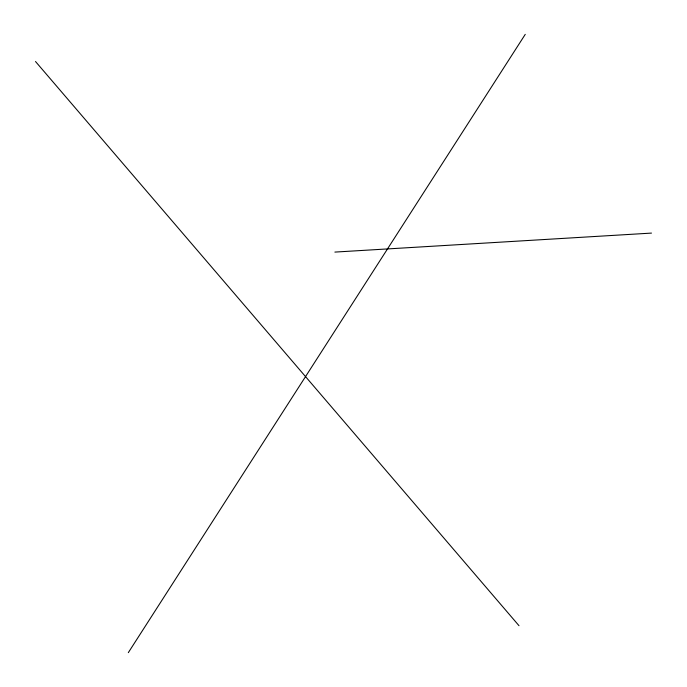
<?xml version="1.0" encoding="UTF-8"?>
<svg xmlns="http://www.w3.org/2000/svg" width="687" height="687" viewBox="0 0 687 687"><rect width="100%" height="100%" fill="white"/><g stroke="black" fill="none" stroke-linecap="round" stroke-linejoin="round"><path stroke-width="1.03" d="M128.314 652.65L525.254 34.35M334.878 252.086L651.491 233.091M35.509 61.512L519.003 625.702"/></g></svg>
